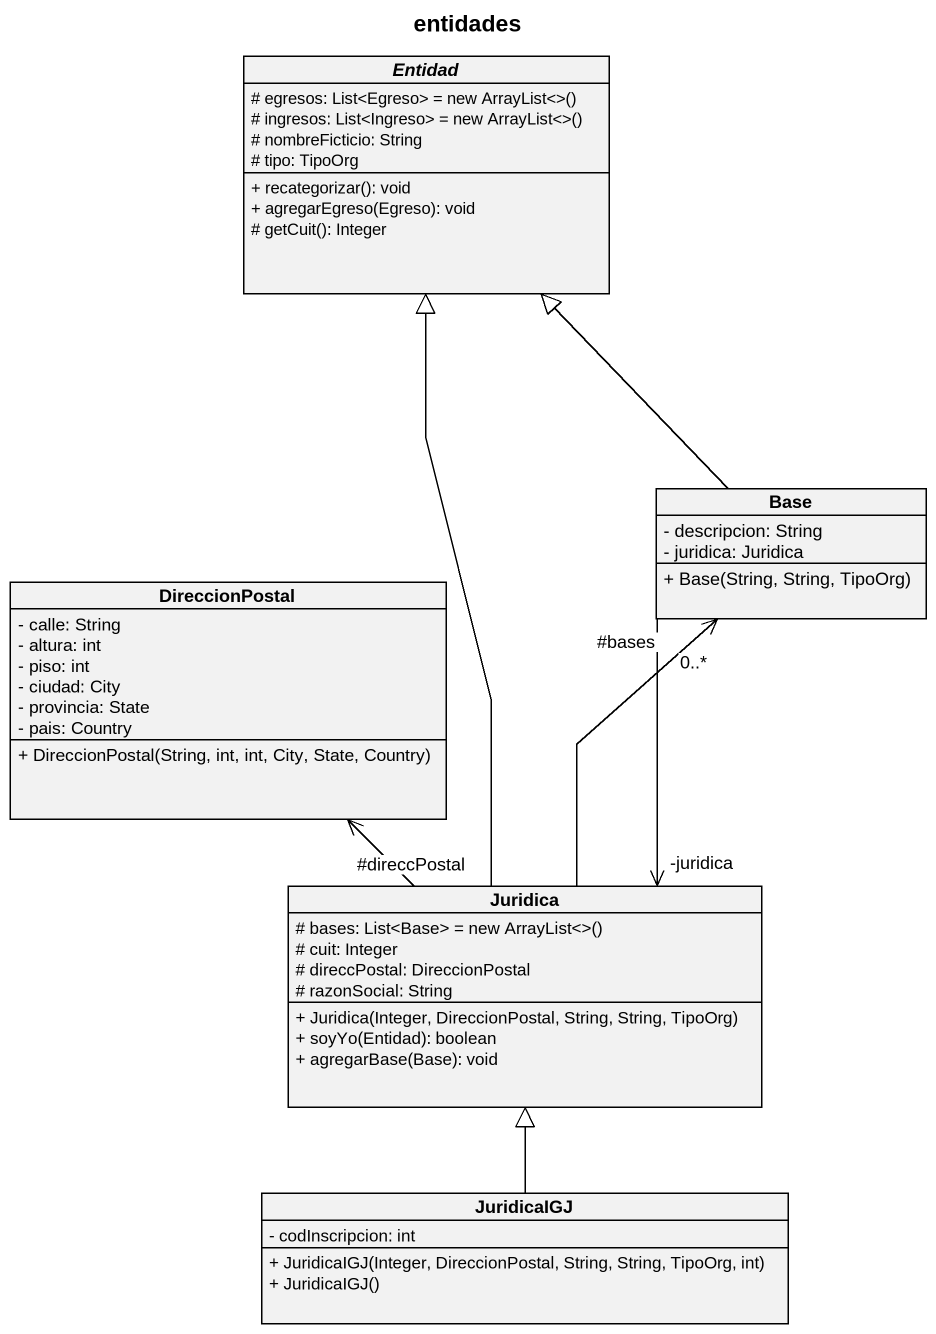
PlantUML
@startuml
title entidades
hide circle
hide empty members
skinparam classAttributeIconSize 0
abstract class Entidad {
  {field} # egresos: List<Egreso> = new ArrayList<>()
  {field} # ingresos: List<Ingreso> = new ArrayList<>()
  # nombreFicticio: String
  # tipo: TipoOrg
  + recategorizar(): void
  + agregarEgreso(Egreso): void
  # getCuit(): Integer
}
class Base {
  - descripcion: String
  - juridica: Juridica
  + Base(String, String, TipoOrg)
}
class DireccionPostal {
  - calle: String
  - altura: int
  - piso: int
  - ciudad: City
  - provincia: State
  - pais: Country
  + DireccionPostal(String, int, int, City, State, Country)
}
class Juridica {
  {field} # bases: List<Base> = new ArrayList<>()
  # cuit: Integer
  # direccPostal: DireccionPostal
  # razonSocial: String
  + Juridica(Integer, DireccionPostal, String, String, TipoOrg)
  + soyYo(Entidad): boolean
  + agregarBase(Base): void
}
class JuridicaIGJ {
  - codInscripcion: int
  + JuridicaIGJ(Integer, DireccionPostal, String, String, TipoOrg, int)
  + JuridicaIGJ()
}
Base -up-|> Entidad
Base --> "-juridica" Juridica
Juridica -up-|> Entidad
Juridica -up-> "#bases\n0..*" Base
Juridica -up-> "#direccPostal" DireccionPostal
JuridicaIGJ -up-|> Juridica
@enduml
